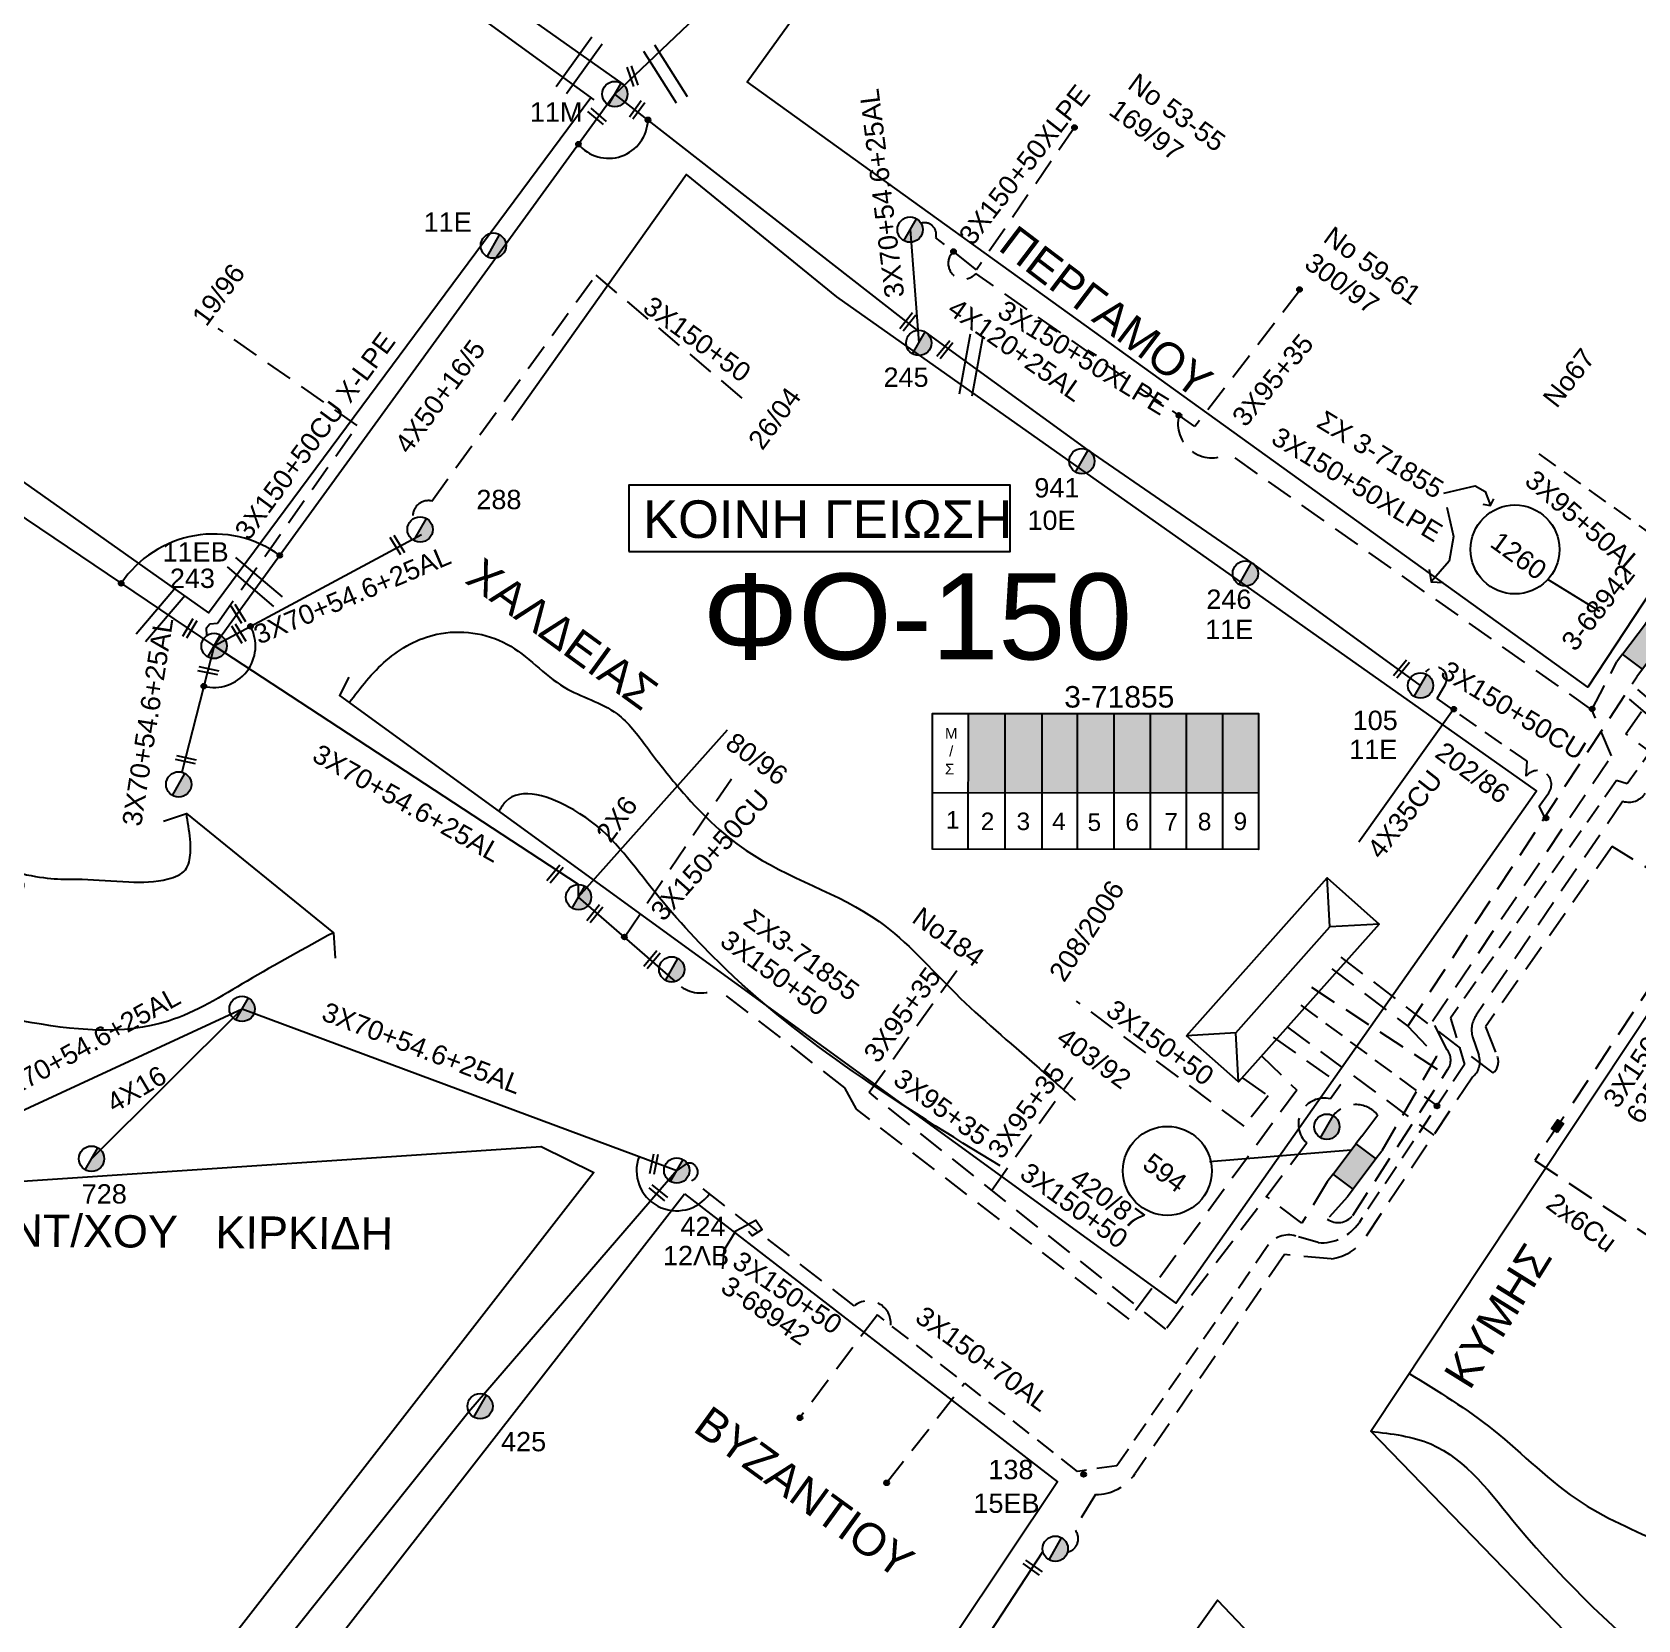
# Model space of a CAD drawing. Header units: millimetres. Extents: x 72 to 3039, y -786 to 786.
# Drawn here: x 1280.6 to 1430.1, y 517.7 to 665.4 of the extents above; entities that cross this region are included whole.
import ezdxf

# ---------------------------------------------------------------- set-up
doc = ezdxf.new("R2010")
doc.units = ezdxf.units.MM
doc.linetypes.add('DASHED', pattern=[19.05, 12.7, -6.35])
for name, color, linetype in [('Link Box 2 Διευθύνσεων', 7, 'Continuous'), ('Link Box 4 Διευθύνσεων', 7, 'Continuous'), ('Pillar OTE', 7, 'Continuous'), ('Άγνωστα', 7, 'Continuous'), ('Ασφαλειοκιβώτια Χ.Τ 9 αναχωρήσεων', 7, 'Continuous'), ('Γέφυρες Εναέριου Δικτύου', 7, 'Continuous'), ('Γυμνά εναέρια ΧΤ (3Φ)   4x16AL', 7, 'Continuous'), ('Γυμνά εναέρια ΧΤ (3Φ)   4x35CU', 7, 'Continuous'), ('Γυμνά εναέρια ΧΤ (3Φ)   4x50AL', 7, 'Continuous'), ('Γυμνά εναέρια ΧΤ και ΦΟΠ (3Φ)   4x50+16AL', 7, 'Continuous'), ('Εναέρια παροχή ΧΤ 4x16', 7, 'SYN_LINE'), ('Επιγραφές - Σχήματα', 7, 'Continuous'), ('Καλώδια ΧΤ   2x6AL', 7, 'DASHED'), ('Καλώδια ΧΤ   3x150+50AL', 7, 'DASHED'), ('Καλώδια ΧΤ   3x150+50AL XLPE', 7, 'DASHED'), ('Καλώδια ΧΤ   3x150+50CU', 7, 'DASHED'), ('Καλώδια ΧΤ   3x150+70AL', 7, 'DASHED'), ('Καλώδια ΧΤ   3x150AL+50CU', 7, 'DASHED'), ('Καλώδια ΧΤ   3x95+35 XLPE', 7, 'DASHED'), ('Καλώδια ΧΤ   3x95+50CU', 7, 'DASHED'), ('Μηχανική τομή', 7, 'Continuous'), ('Στύλος ΦΜ', 7, 'Continuous'), ('Στύλος ΦΜ @ 1', 7, 'Continuous'), ('Συνδέσεις', 7, 'Continuous'), ('Συνεστραμμένα ΧΤ   3x70+54.6+25 AL', 7, 'SYN_LINE'), ('Συνεστραμμένα ΧΤ   4x120+25 AL', 7, 'SYN_LINE'), ('Τομή', 7, 'Continuous'), ('Υποσταθμός πόλεως', 7, 'Continuous'), ('Υπόβαθρο ΔΕΗ', 7, 'Continuous')]:
    doc.layers.add(name, color=color, linetype=linetype)
doc.styles.get("Standard").update_dxf_attribs({"font": 'arial.ttf'})
doc.linetypes.add('SYN_LINE', pattern='A,0.5,-0.0001,["/\\/\\/\\/",Standard,S=0.1,R=0,X=0,Y=-0.05],-0.25', length=0.7501)

# ---------------------------------------------------------------- blocks, each defined once
blk = doc.blocks.new('ΥΠΑΡΧΩΝ ΤΣΙΜΕΝΤΕΝΙΟΣ ΣΤΥΛΟΣ')
at = {"layer": 'Στύλος ΦΜ'}
blk.add_hatch(color=7, dxfattribs=at).paths.add_polyline_path([(-1.29, -2.28, 0.574793), (2.62, 0, 0.268822), (1.3, 2.27)])
at = {"layer": 'Στύλος ΦΜ', "color": 7}
blk.add_line((-1.29, -2.28), (1.3, 2.27), dxfattribs=at)
blk.add_circle((0, 0), 2.62, dxfattribs=at)
at = {"layer": 'Στύλος ΦΜ', "flags": 4}
for tag, p in [('ΑΡΙΘΜΟΣ', (-4.68, 8.05)), ('ΤΥΠΟΣ', (-4.91, 3.03))]:
    blk.add_attdef(tag, p, '', height=4, dxfattribs=at)
blk = doc.blocks.new('LINK BOX 4 ΑΝΑΧΩΡΗΣΕΩΝ')
at = {"layer": 'Link Box 4 Διευθύνσεων', "ltscale": 40}
blk.add_hatch(color=256, dxfattribs=at).paths.add_polyline_path([(-3.54, 0), (-3.54, -4.67), (3.54, -4.67), (3.54, 0)])
for p, q in [((-3.54, 0), (-5.33, 0)), ((5.33, 0), (3.54, 0)), ((-3.54, -4.67), (-5.33, -4.67)), ((5.33, -4.67), (3.54, -4.67))]:
    blk.add_line(p, q, dxfattribs=at)
blk.add_lwpolyline([(-3.54, -4.67), (-3.54, 0), (3.54, 0), (3.54, -4.67)], close=True, dxfattribs=at)
blk = doc.blocks.new('ΤΟΜΗ')
at = {"layer": 'Τομή', "ltscale": 40}
for p, q in [((-5.68, 0), (5.68, 0)), ((5.68, -2.33), (-5.68, -2.33))]:
    blk.add_line(p, q, dxfattribs=at)
blk = doc.blocks.new('ΥΠΟΣΤΑΘΜΟΣ ΠΟΛΕΩΣ')
at = {"layer": 'Υποσταθμός πόλεως', "linetype": 'Continuous', "ltscale": 40}
blk.add_lwpolyline([(-8.57, 2.82), (8.57, 2.82), (8.57, -2.82), (-8.57, -2.82)], close=True, dxfattribs=at)
for points in [[(-5.75, 0), (-8.57, 2.82)], [(5.75, 0), (8.57, 2.82)], [(-8.57, -2.82), (-5.75, 0)], [(-5.75, 0), (5.75, 0)], [(8.57, -2.82), (5.75, 0)]]:
    blk.add_lwpolyline(points, dxfattribs=at)
at = {"layer": 'Υποσταθμός πόλεως', "linetype": 'SYN_LINE', "ltscale": 40, "flags": 1}
for tag, p in [('ΜΕΤΑΣΧΗΜΑΤΙΣΜΟΣ', (10.6, 2.39)), ('ΙΣΧΥΣ', (10.58, -0.41)), ('ΑΡΙΘΜΟΣ', (10.7, -3.13))]:
    blk.add_attdef(tag, p, '', height=1.8, dxfattribs=at)
blk = doc.blocks.new('ΜΗΧΑΝΙΚΗ ΤΟΜΗ')
at = {"layer": 'Μηχανική τομή', "ltscale": 40}
for p, q in [((-1.89, 0.78), (1.89, 0.78)), ((1.89, 0), (-1.89, 0))]:
    blk.add_line(p, q, dxfattribs=at)
blk = doc.blocks.new('_ΣΥΝΔΕΣΗ')
at = {"layer": 'Συνδέσεις', "linetype": 'SYN_LINE', "ltscale": 40}
blk.add_hatch(color=256, dxfattribs=at).paths.add_polyline_path([(0.5, -0.01, 1), (-0.5, -0.01, 1)])
at = {"layer": 'Συνδέσεις'}
blk.add_circle((0, -0.01), 0.5, dxfattribs=at)
blk = doc.blocks.new('LINK BOX 2 ΑΝΑΧΩΡΗΣΕΩΝ')
at = {"layer": 'Link Box 2 Διευθύνσεων', "ltscale": 40}
blk.add_hatch(color=256, dxfattribs=at).paths.add_polyline_path([(-2.02, 1.29), (-2.02, -1.45), (1.89, -1.45), (1.89, 1.29)])
for p, q in [((-2.02, -0.08), (-4.26, -0.08)), ((4.12, -0.08), (1.89, -0.08))]:
    blk.add_line(p, q, dxfattribs=at)
blk.add_lwpolyline([(-2.02, -1.45), (-2.02, 1.29), (1.89, 1.29), (1.89, -1.45)], close=True, dxfattribs=at)

msp = doc.modelspace()

# ---------------------------------------------------------------- hatches: boundary and pattern name
at = {"layer": 'Καλώδια ΧΤ   3x150AL+50CU', "linetype": 'DASHED', "ltscale": 0.2}
h = msp.add_hatch(color=173, dxfattribs=at)
h.dxf.hatch_style = 1
h.paths.add_polyline_path([(1371.17, 602.03), (1367.74, 602.03), (1367.73, 594.67), (1371.17, 594.67)])
h = msp.add_hatch(color=133, dxfattribs=at)
h.dxf.hatch_style = 1
h.paths.add_polyline_path([(1374.61, 602.03), (1371.17, 602.03), (1371.17, 594.67), (1374.61, 594.67)])
h = msp.add_hatch(color=27, dxfattribs=at)
h.dxf.hatch_style = 1
h.paths.add_polyline_path([(1377.91, 602.03), (1374.61, 602.03), (1374.61, 594.67), (1377.91, 594.66)])
h = msp.add_hatch(color=5, dxfattribs=at)
h.dxf.hatch_style = 1
h.paths.add_polyline_path([(1381.3, 602.03), (1377.91, 602.03), (1377.91, 594.66), (1381.3, 594.66)])
h = msp.add_hatch(color=30, dxfattribs=at)
h.dxf.hatch_style = 1
h.paths.add_polyline_path([(1384.69, 602.03), (1381.3, 602.03), (1381.3, 594.66), (1384.69, 594.66)])
h = msp.add_hatch(color=6, dxfattribs=at)
h.dxf.hatch_style = 1
h.paths.add_polyline_path([(1388.03, 602.03), (1384.69, 602.03), (1384.69, 594.66), (1388.03, 594.65)])
h = msp.add_hatch(color=1, dxfattribs=at)
h.dxf.hatch_style = 1
h.paths.add_polyline_path([(1391.42, 602.03), (1388.03, 602.03), (1388.03, 594.65), (1391.42, 594.65)])
h = msp.add_hatch(color=2, dxfattribs=at)
h.dxf.hatch_style = 1
h.paths.add_polyline_path([(1394.74, 602.03), (1391.42, 602.03), (1391.42, 594.65), (1394.74, 594.65)])

# ---------------------------------------------------------------- linework, layer by layer
at = {"layer": 'Pillar OTE', "ltscale": 40}
for points in [[(1364.41, 589.39), (1364.41, 602.04), (1394.74, 602.03), (1394.74, 589.37), (1364.41, 589.4)], [(1367.73, 589.39), (1367.74, 602.03)], [(1371.17, 589.39), (1371.17, 602.03)], [(1374.61, 589.39), (1374.61, 602.03)], [(1377.91, 589.38), (1377.91, 602.03)], [(1381.3, 589.38), (1381.3, 602.03)], [(1384.69, 589.38), (1384.69, 602.03)], [(1388.03, 589.37), (1388.03, 602.03)], [(1391.42, 589.37), (1391.42, 602.03)], [(1364.41, 594.68), (1394.74, 594.65)]]:
    msp.add_lwpolyline(points, dxfattribs=at)
at = {"layer": 'Άγνωστα', "color": 27, "linetype": 'DASHED', "ltscale": 0.2}
msp.add_lwpolyline([(1457.14, 644.88), (1455.55, 642.55), (1456.23, 640.71, -0.262198), (1455.84, 638.32), (1453.22, 634.92, -0.722318), (1453.73, 632.04), (1442.03, 613.81), (1442.76, 612.83), (1430.75, 594.61, -0.333861), (1428.67, 593.87), (1415.01, 573.97, 0.21748), (1414.66, 571.95), (1415.25, 570.26, -0.317892), (1414.65, 568.19), (1404.62, 553.2, -0.219144), (1401.5, 551.3), (1397.15, 551.69), (1383.26, 531.31, -0.249125), (1379.57, 529.36), (1377.61, 526.14, -0.588105), (1376.96, 524.01, 2.024301)], format="xyb", dxfattribs=at)
at = {"layer": 'Άγνωστα', "color": 6, "linetype": 'DASHED', "ltscale": 0.2}
msp.add_lwpolyline([(1403.02, 557.05), (1401.15, 554.99, 0.402139), (1403.51, 555.33), (1412.38, 568.93, 0.323512), (1412.3, 570.75), (1410.95, 573.41), (1427.59, 598.09), (1425.77, 602.39), (1428.1, 606.84)], format="xyb", dxfattribs=at)
at = {"layer": 'Άγνωστα', "color": 30, "linetype": 'DASHED', "ltscale": 0.2}
for points in [[(1401.56, 578.29), (1408.64, 572.94), (1429.96, 605.44)], [(1408.64, 572.94), (1411.32, 570.13), (1406.22, 561.31)]]:
    msp.add_lwpolyline(points, dxfattribs=at)
at = {"layer": 'Άγνωστα', "color": 133, "linetype": 'DASHED', "ltscale": 0.2}
msp.add_lwpolyline([(1396.1, 571.93), (1402.37, 567.5), (1401.44, 566.17, 0.782753), (1399.25, 562.06), (1386.13, 544.75), (1358.5, 566.79), (1366.78, 578.32)], format="xyb", dxfattribs=at)
at = {"layer": 'Άγνωστα', "color": 6, "linetype": 'DASHED', "ltscale": 0.2}
msp.add_lwpolyline([(1399.67, 576.58), (1412.09, 568.47)], dxfattribs=at)
at = {"layer": 'Άγνωστα', "color": 27, "linetype": 'DASHED', "ltscale": 0.2}
msp.add_lwpolyline([(1397.45, 572.85), (1411.05, 562.81)], dxfattribs=at)
at = {"layer": 'Άγνωστα', "linetype": 'DASHED', "ltscale": 0.2}
msp.add_lwpolyline([(1369.91, 557.69), (1377.42, 568.21)], dxfattribs=at)
at = {"layer": 'Άγνωστα', "color": 1, "linetype": 'DASHED', "ltscale": 0.2}
msp.add_lwpolyline([(1422.97, 564.23), (1420.46, 560.44), (1431.69, 552.99)], dxfattribs=at)
at = {"layer": 'Άγνωστα', "color": 133, "linetype": 'DASHED', "ltscale": 0.2}
msp.add_lwpolyline([(1401.15, 558.46), (1398.78, 554.6), (1395.5, 557.11)], dxfattribs=at)
at = {"layer": 'Άγνωστα', "color": 173, "linetype": 'DASHED', "ltscale": 0.2}
msp.add_lwpolyline([(1360.13, 530.46), (1367.39, 539.74)], dxfattribs=at)
at = {"layer": 'Γέφυρες Εναέριου Δικτύου', "ltscale": 20}
for centre, radius, start, end in [((1334.24, 657.37), 3.67, 219.4481, 358.4021), ((1297.52, 608.32), 10.42, 54.0103, 146.0153), ((1297.52, 608.32), 3.86, 255.6951, 28.2178), ((1340.59, 559.51), 3.74, 159.6893, 324.486)]:
    msp.add_arc(centre, radius, start, end, dxfattribs=at)
at = {"layer": 'Γυμνά εναέρια ΧΤ (3Φ)   4x35CU', "color": 30}
msp.add_lwpolyline([(1412.88, 602.37), (1412.86, 602.39), (1404.07, 590.07)], dxfattribs=at)
at = {"layer": 'Γυμνά εναέρια ΧΤ (3Φ)   4x50AL', "color": 173}
msp.add_lwpolyline([(1341.55, 560.19), (1340.59, 559.51), (1321.23, 537.06), (1299.92, 510.37), (1281.38, 485.9), (1252.24, 446.2)], dxfattribs=at)
at = {"layer": 'Γυμνά εναέρια ΧΤ και ΦΟΠ (3Φ)   4x50+16AL', "color": 2}
msp.add_lwpolyline([(1334.83, 659.67), (1361.6, 685.13), (1387.64, 719.79)], dxfattribs=at)
at = {"layer": 'Γυμνά εναέρια ΧΤ και ΦΟΠ (3Φ)   4x50+16AL', "color": 6}
msp.add_lwpolyline([(1334.83, 659.67), (1297.52, 608.32), (1266.37, 629.32), (1237.55, 650.93)], dxfattribs=at)
at = {"layer": 'Εναέρια παροχή ΧΤ 4x16', "color": 173, "ltscale": 15}
msp.add_lwpolyline([(1300.13, 574.55), (1286.12, 560.6)], dxfattribs=at)
at = {"layer": 'Επιγραφές - Σχήματα', "color": 190}
msp.add_lwpolyline([(1336.13, 617.11), (1371.64, 617.11), (1371.64, 623.29), (1336.13, 623.29)], close=True, dxfattribs=at)
at = {"layer": 'Επιγραφές - Σχήματα', "ltscale": 20}
for points in [[(1412, 622.54), (1413.59, 622.91), (1414.92, 623.23), (1415.83, 622.7), (1416.35, 621.39)], [(1415.62, 621.52), (1416.35, 621.39), (1416.64, 622.02)], [(1412.28, 621.25), (1412.91, 618.52), (1412.49, 616.22), (1410.81, 614.29)], [(1410.62, 615.44), (1410.81, 614.29), (1411.92, 614.22)], [(1344.88, 550.36), (1345.01, 552.09), (1346.08, 553.89), (1347.95, 554.89), (1348.55, 554.03), (1348.55, 554.03), (1347.61, 553.43), (1347.28, 553.83)]]:
    msp.add_lwpolyline(points, dxfattribs=at)
at = {"layer": 'Επιγραφές - Σχήματα'}
for points in [[(1426.53, 611.53), (1421.68, 614.52)], [(1403.36, 561.4), (1390.19, 560.31)]]:
    msp.add_lwpolyline(points, dxfattribs=at)
for centre in [(1418.62, 617.3), (1386.26, 559.48)]:
    msp.add_circle(centre, 4.14, dxfattribs=at)
at = {"layer": 'Καλώδια ΧΤ   2x6AL', "color": 5, "linetype": 'SYN_LINE', "ltscale": 20}
msp.add_lwpolyline([(1331.46, 584.98), (1345.31, 600.51)], dxfattribs=at)
at = {"layer": 'Καλώδια ΧΤ   3x150+50AL', "color": 1, "ltscale": 0.2}
for points in [[(1448.87, 586.57, 0.085202), (1444.48, 588.74), (1428.93, 600.15), (1442.5, 619.23), (1442.15, 621.3), (1450.5, 635.32), (1453.17, 638.67, 0.305112), (1453.34, 640.84), (1452.7, 641.99), (1463.09, 657.79), (1470.67, 653.06, 0.361795), (1472.63, 653.33), (1475.76, 657.19)], [(1444.21, 588.94), (1439.35, 582.47), (1427.67, 589.65), (1415.86, 572.89), (1416.98, 570.11, -0.331094), (1416.58, 568.59), (1402.14, 579.59)]]:
    msp.add_lwpolyline(points, format="xyb", dxfattribs=at)
at = {"layer": 'Καλώδια ΧΤ   3x150+50AL', "color": 5, "ltscale": 0.2}
for points in [[(1316.04, 620.14, -0.535722), (1317.8, 621.81), (1333.05, 642.81), (1346.78, 631.28)], [(1395.03, 570.19), (1398.3, 566.99), (1382.7, 545.67), (1357.31, 565.23), (1356.25, 567.2), (1344.38, 576.44, -0.291678), (1341.01, 576.62, -0.291678)]]:
    msp.add_lwpolyline(points, format="xyb", dxfattribs=at)
at = {"layer": 'Καλώδια ΧΤ   3x150+50AL', "color": 2, "ltscale": 0.2}
msp.add_lwpolyline([(1393.3, 568.1), (1395.63, 566.46), (1393.4, 563.63), (1377.8, 575.28)], dxfattribs=at)
at = {"layer": 'Καλώδια ΧΤ   3x150+50AL', "color": 173, "ltscale": 0.2}
msp.add_lwpolyline([(1360.51, 545.12, 0.654753), (1357.12, 546.93), (1342, 558.6, 0.943947), (1341.55, 560.19, 0.531714)], format="xyb", dxfattribs=at)
at = {"layer": 'Καλώδια ΧΤ   3x150+50AL XLPE', "color": 6, "ltscale": 0.2}
for points in [[(1377.61, 656.56), (1368.5, 643.33), (1364.71, 646.3, 0.594233), (1363.33, 647.65)], [(1398.57, 641.36), (1388.83, 628.74), (1368.43, 642.97, -1.066491), (1366.35, 645.02, -56.820824)], [(1425.77, 602.39), (1391.96, 626.24, -0.660488), (1387.34, 629.77, -2.711738)]]:
    msp.add_lwpolyline(points, format="xyb", dxfattribs=at)
at = {"layer": 'Καλώδια ΧΤ   3x150+50CU', "color": 6, "ltscale": 0.2}
msp.add_lwpolyline([(1296.86, 609.3), (1296.81, 610.01), (1297.14, 610.38), (1297.85, 610.44), (1310.86, 628.84), (1297.92, 637.86)], dxfattribs=at)
at = {"layer": 'Καλώδια ΧΤ   3x150+50CU', "color": 30, "ltscale": 0.15}
msp.add_lwpolyline([(1421.41, 592.4), (1420.87, 593.41), (1421.77, 594.67, 0.987546), (1419.67, 596.21), (1419.74, 597.59), (1412.88, 602.37), (1411.38, 603.42), (1412.14, 604.78, 0.966113), (1410.31, 605.88)], format="xyb", dxfattribs=at)
at = {"layer": 'Καλώδια ΧΤ   3x150+50CU', "color": 5, "ltscale": 0.2}
msp.add_lwpolyline([(1335.72, 581.24), (1346.11, 596.61)], dxfattribs=at)
at = {"layer": 'Καλώδια ΧΤ   3x150+70AL', "color": 173, "ltscale": 0.15}
msp.add_lwpolyline([(1459.01, 643.48), (1457.26, 641.74), (1457.62, 640.52, -0.143225), (1457.36, 637.21), (1455.22, 634.05, 0.150487), (1452.63, 633.19), (1440.61, 614.34), (1441.55, 613.05), (1429.07, 595.49), (1428.07, 595.8), (1412.61, 573.69), (1413.93, 569.37), (1404.1, 554.66, -0.268986), (1400.3, 552.8), (1398.23, 553.42, 0.331376), (1395.56, 552.45), (1381.57, 532.04), (1377.91, 531.52), (1359.27, 546.09)], format="xyb", dxfattribs=at)
msp.add_lwpolyline([(1398.7, 574.9), (1411.36, 565.52)], dxfattribs=at)
at = {"layer": 'Καλώδια ΧΤ   3x150+70AL', "color": 173, "linetype": 'DASHED', "ltscale": 0.2}
msp.add_lwpolyline([(1359.27, 546.09), (1352.06, 536.51)], dxfattribs=at)
at = {"layer": 'Καλώδια ΧΤ   3x150AL+50CU', "color": 1, "linetype": 'DASHED', "ltscale": 0.2}
msp.add_lwpolyline([(1436.68, 583.64, -0.474174), (1435.94, 583.77), (1423.33, 564.77)], format="xyb", dxfattribs=at)
at = {"layer": 'Καλώδια ΧΤ   3x150AL+50CU', "color": 133, "linetype": 'DASHED', "ltscale": 0.2}
msp.add_lwpolyline([(1404.35, 562.72), (1405.84, 564.69, 0.478659), (1401.69, 564.61)], format="xyb", dxfattribs=at)
at = {"layer": 'Καλώδια ΧΤ   3x95+50CU', "color": 85, "ltscale": 0.15}
msp.add_lwpolyline([(1420.85, 626.19), (1435.54, 615.65)], dxfattribs=at)
at = {"layer": 'Συνεστραμμένα ΧΤ   3x70+54.6+25 AL', "color": 6, "ltscale": 10}
msp.add_lwpolyline([(1362.31, 647.06), (1363.13, 636.52)], dxfattribs=at)
at = {"layer": 'Συνεστραμμένα ΧΤ   3x70+54.6+25 AL', "color": 5, "ltscale": 20}
msp.add_lwpolyline([(1331.46, 584.98), (1331.45, 586.13), (1297.52, 608.32), (1316.84, 618.69)], dxfattribs=at)
at = {"layer": 'Συνεστραμμένα ΧΤ   3x70+54.6+25 AL', "color": 5, "ltscale": 15}
msp.add_lwpolyline([(1297.52, 608.32), (1294.53, 596.58)], dxfattribs=at)
at = {"layer": 'Συνεστραμμένα ΧΤ   3x70+54.6+25 AL', "color": 173, "ltscale": 15}
msp.add_lwpolyline([(1268.15, 559.75), (1300.13, 574.55)], dxfattribs=at)
at = {"layer": 'Συνεστραμμένα ΧΤ   3x70+54.6+25 AL', "color": 173, "ltscale": 20}
msp.add_lwpolyline([(1300.13, 574.55), (1340.59, 559.51)], dxfattribs=at)
at = {"layer": 'Συνεστραμμένα ΧΤ   3x70+54.6+25 AL', "color": 27, "ltscale": 20}
msp.add_lwpolyline([(1374.68, 524.06), (1366.52, 511.58), (1355.37, 493.92), (1341.4, 473.96), (1330.53, 457.75)], dxfattribs=at)
at = {"layer": 'Συνεστραμμένα ΧΤ   4x120+25 AL', "color": 173, "ltscale": 20}
msp.add_lwpolyline([(1274.86, 703.3), (1292.84, 691.96), (1316.98, 673.74), (1335.56, 660.6)], dxfattribs=at)
at = {"layer": 'Συνεστραμμένα ΧΤ   4x120+25 AL', "color": 6, "ltscale": 15}
msp.add_lwpolyline([(1363.04, 637.69), (1334.83, 659.67)], dxfattribs=at)
at = {"layer": 'Συνεστραμμένα ΧΤ   4x120+25 AL', "color": 30, "ltscale": 15}
msp.add_lwpolyline([(1409.83, 604.64), (1394.21, 616.01), (1378.89, 626.55), (1363.71, 637.54)], dxfattribs=at)
at = {"layer": 'Συνεστραμμένα ΧΤ   4x120+25 AL', "color": 5, "ltscale": 15}
msp.add_lwpolyline([(1340.47, 577.1), (1331.46, 584.95), (1331.46, 584.98)], dxfattribs=at)
at = {"layer": 'Υπόβαθρο ΔΕΗ'}
for points in [[(1382.09, 709.28), (1459.54, 656.27), (1425.41, 604.5), (1347.16, 660.8), (1382.09, 709.28)], [(1332.92, 659.14), (1274.62, 701.41), (1239.29, 652.15), (1297.01, 611.41), (1332.61, 659.36)], [(1310.06, 605.43), (1309.19, 603.7), (1387.04, 547.16), (1420.63, 594.83), (1355.48, 640.81), (1341.5, 652.2), (1325.23, 629.29)], [(1292.81, 592.02), (1294.95, 592.73), (1308.63, 581.64), (1308.81, 579.27)], [(1269.93, 557.86), (1327.97, 561.74), (1327.97, 561.74), (1332.87, 559.32), (1258.05, 463.19), (1207.04, 464.5), (1203.15, 469.3), (1214.81, 484.61), (1230.61, 505.93), (1240.43, 519.44), (1269.93, 557.86)], [(1341.32, 557.34), (1376.03, 530.56), (1328.76, 459.8), (1274.03, 462.45), (1270.84, 466.96), (1341.32, 557.34)]]:
    msp.add_lwpolyline(points, dxfattribs=at)
msp.add_lwpolyline([(1436.96, 583.1), (1521.14, 524.84, 0.080782), (1532.23, 460.63), (1554.49, 410.23, -0.880118), (1536.72, 399.5), (1405.2, 535.25), (1405.2, 535.25)], format="xyb", close=True, dxfattribs=at)
msp.add_lwpolyline([(1313.86, 417.41), (1343.72, 454.72), (1365.18, 483.54), (1390.93, 519.53), (1414.99, 494.27), (1444.04, 466.09), (1497.34, 410.36), (1496.05, 409.35, 0.100299), (1484.58, 413.67, -0.038248), (1475.72, 414.61, -0.013969), (1450.59, 413.45, -0.06125), (1414.33, 411.58, -0.02181), (1362.92, 418.38, 0.061432), (1326.4, 419.65, 0.078816), (1313.86, 417.41, -1.607532)], format="xyb", dxfattribs=at)
msp.add_open_spline([(1310.09, 603.05), (1311.16, 604.44), (1313.31, 607.24), (1318.5, 610.15), (1325.3, 609.22), (1329.41, 604.12), (1334.99, 602.73), (1337.96, 598.68), (1341.49, 594.1), (1348.09, 587.48), (1358.93, 584.44), (1366.47, 575.67), (1372.76, 570.47), (1376.44, 567.15), (1377.67, 566.07)], degree=3, knots=[0, 0, 0, 0, 5.23276, 10.528945, 17.123329, 23.786822, 29.29665, 33.395914, 38.385574, 46.824935, 60.871126, 70.606058, 80.790983, 85.452828, 85.452828, 85.452828, 85.452828], dxfattribs=at)
for points in [[(1213.27, 597.42), (1222.97, 594.43), (1223.26, 594.37), (1224.74, 592.6), (1227.31, 591.17), (1230.81, 589.69), (1237.25, 589.34), (1237.49, 589.42), (1238.86, 591.57), (1241.84, 592.15), (1248.64, 591.28), (1257.98, 589.61), (1262.14, 588.44), (1270.67, 586.56), (1278.29, 585.24), (1278.87, 585.29), (1279.82, 586.16), (1279.16, 587.14), (1280.06, 587.04), (1285.26, 586.61), (1289.6, 586.37), (1293.26, 586.64), (1294.85, 587.49), (1295.32, 589.07), (1295.14, 591.56), (1294.95, 592.73)], [(1370.69, 559.94), (1344.47, 578.92), (1337.81, 586.34), (1331, 593.07), (1324.67, 593.84), (1324.02, 592.93)], [(1308.63, 581.64), (1300.6, 577.14), (1293.28, 573.42), (1279.72, 573.42), (1264.41, 577.09), (1251.63, 577.73), (1250.96, 577.45), (1251.23, 576.79), (1251.43, 576.35), (1250.39, 576.24), (1241.52, 575.83), (1236.65, 575.16), (1227.87, 576.61), (1217.3, 579.63), (1213.72, 580.24), (1210.7, 578.85)], [(1408.77, 540.63), (1416.61, 535.36), (1424.86, 528.59), (1440.23, 519.36), (1445.69, 511.21), (1449.07, 509.1), (1458.03, 505.08), (1464.36, 497.55), (1470.01, 490), (1478.87, 483.6), (1483.45, 476.28), (1486.34, 470.2), (1491.27, 466.26), (1498.94, 463.1), (1506.98, 456.47), (1510.36, 446.55), (1512.82, 443.03), (1521.85, 438.3), (1531.14, 431.26), (1537.9, 426.62), (1546.57, 413.49), (1551.65, 404.66), (1553.06, 399.42), (1553.91, 391.58)], [(1405.2, 535.25), (1410.78, 534.07), (1418.88, 526.4), (1448.02, 497.91), (1448.65, 497.35), (1450.34, 497.56), (1459.12, 485.31), (1459.89, 483.42), (1468.16, 476.09), (1481.23, 467.52), (1486.54, 460.06), (1494.33, 456.89), (1502.08, 444.69), (1509.58, 434.68), (1516.84, 429.59), (1526.9, 418.83), (1534.64, 414.83), (1546.14, 400.81), (1547.05, 392.49)]]:
    msp.add_spline(points, degree=3, dxfattribs=at)

# ---------------------------------------------------------------- block references
at = {"layer": 'Link Box 2 Διευθύνσεων', "xscale": 0.25, "yscale": 0.25, "zscale": 0.25, "rotation": 55.97160340458911}
msp.add_blockref('LINK BOX 2 ΑΝΑΧΩΡΗΣΕΩΝ', (1422.57, 563.66), dxfattribs=at)
at = {"layer": 'Link Box 4 Διευθύνσεων', "xscale": 0.499999999999979, "yscale": 0.499999999999979, "zscale": 0.499999999999979, "rotation": 53.07485869277051}
for p in [(1429.7, 608.97), (1402.75, 560.59)]:
    msp.add_blockref('LINK BOX 4 ΑΝΑΧΩΡΗΣΕΩΝ', p, dxfattribs=at)
at = {"layer": 'Μηχανική τομή'}
for p, xscale, yscale, zscale, rotation in [((1336.66, 661.41), 0.4999999999998455, 0.4999999999998455, 0.4999999999998455, 108.7325480426997), ((1333.3, 657.74), 0.4999999999998411, 0.4999999999998411, 0.4999999999998411, 139.3524034297396), ((1336.74, 658.32), 0.4999999999998046, 0.4999999999998046, 0.4999999999998046, 234.3662740213535), ((1362.25, 638.36), 0.4999999999997657, 0.4999999999997657, 0.4999999999997657, 50.9747705542941), ((1365.71, 635.78), 0.4999999999997657, 0.4999999999997657, 0.4999999999997657, 50.9747705542941), ((1314.41, 617.62), 0.4999999999997967, 0.4999999999997967, 0.4999999999997967, 301.4012309737054), ((1299.62, 611.21), 0.4999999999997967, 0.4999999999997967, 0.4999999999997967, 301.4012309737054), ((1295.11, 610.05), 0.4999999999997664, 0.4999999999997664, 0.4999999999997664, 239.3671520902459), ((1299.66, 609.36), 0.4999999999997967, 0.4999999999997967, 0.4999999999997967, 301.4012309737054), ((1408.22, 606.06), 0.4999999999997657, 0.4999999999997657, 0.4999999999997657, 50.9747705542941), ((1296.95, 605.82), 0.4999999999997787, 0.4999999999997787, 0.4999999999997787, 347.9311973092496), ((1294.86, 597.55), 0.4999999999996676, 0.4999999999996676, 0.4999999999996676, 347.9311973092469), ((1329.41, 586.98), 0.4999999999997657, 0.4999999999997657, 0.4999999999997657, 50.9747705542941), ((1333.12, 583.28), 0.4999999999997657, 0.4999999999997657, 0.4999999999997657, 50.9747705542941), ((1338.44, 579.01), 0.4999999999997657, 0.4999999999997657, 0.4999999999997657, 50.9747705542941), ((1338.27, 560.15), 0.4999999999997135, 0.4999999999997135, 0.4999999999997135, 258.604479958755), ((1338.76, 557.29), 0.4999999999997267, 0.4999999999997267, 0.4999999999997267, 320.7926876771329), ((1373.6, 522.4), 0.4999999999998024, 0.4999999999998024, 0.4999999999998024, 324.3697562486118)]:
    msp.add_blockref('ΜΗΧΑΝΙΚΗ ΤΟΜΗ', p, dxfattribs=dict(at, xscale=xscale, yscale=yscale, zscale=zscale, rotation=rotation))
at = {"layer": 'Στύλος ΦΜ @ 1', "ltscale": 40}
ref = msp.add_blockref('ΥΠΑΡΧΩΝ ΤΣΙΜΕΝΤΕΝΙΟΣ ΣΤΥΛΟΣ', (1334.83, 659.68), dxfattribs=dict(at, xscale=0.4499999999998181, yscale=0.4499999999998181, zscale=0.4499999999998181))
ref.add_attrib('ΤΥΠΟΣ', '11Μ', (1326.92, 657.11), dxfattribs={"layer": 'Στύλος ΦΜ', "height": 1.8, "flags": 4})
ref = msp.add_blockref('ΥΠΑΡΧΩΝ ΤΣΙΜΕΝΤΕΝΙΟΣ ΣΤΥΛΟΣ', (1323.52, 645.57), dxfattribs=dict(at, xscale=0.4499999999998181, yscale=0.4499999999998181, zscale=0.4499999999998181))
ref.add_attrib('ΤΥΠΟΣ', '11Ε', (1317.03, 646.86), dxfattribs={"layer": 'Στύλος ΦΜ', "height": 1.8, "flags": 4})
at = {"layer": 'Στύλος ΦΜ @ 1', "ltscale": 40, "xscale": 0.4499999999998181, "yscale": 0.4499999999998181, "zscale": 0.4499999999998181}
for p in [(1362.31, 647.06), (1294.23, 595.44), (1331.45, 584.95), (1340.12, 578.23), (1300.13, 574.55), (1401.11, 563.59)]:
    msp.add_blockref('ΥΠΑΡΧΩΝ ΤΣΙΜΕΝΤΕΝΙΟΣ ΣΤΥΛΟΣ', p, dxfattribs=at)
at = {"layer": 'Στύλος ΦΜ @ 1', "ltscale": 40}
ref = msp.add_blockref('ΥΠΑΡΧΩΝ ΤΣΙΜΕΝΤΕΝΙΟΣ ΣΤΥΛΟΣ', (1363.12, 636.52), dxfattribs=dict(at, xscale=0.4499999999998181, yscale=0.4499999999998181, zscale=0.4499999999998181))
ref.add_attrib('ΑΡΙΘΜΟΣ', '245', (1359.84, 632.43), dxfattribs={"layer": 'Στύλος ΦΜ', "height": 1.8, "flags": 4})
ref = msp.add_blockref('ΥΠΑΡΧΩΝ ΤΣΙΜΕΝΤΕΝΙΟΣ ΣΤΥΛΟΣ', (1378.3, 625.52), dxfattribs=dict(at, xscale=0.4499999999998181, yscale=0.4499999999998181, zscale=0.4499999999998181))
ref.add_attrib('ΤΥΠΟΣ', '10E', (1373.24, 619.12), dxfattribs={"layer": 'Στύλος ΦΜ', "height": 1.8, "flags": 4})
ref.add_attrib('ΑΡΙΘΜΟΣ', '941', (1373.88, 622.14), dxfattribs={"layer": 'Στύλος ΦΜ', "height": 1.8, "flags": 4})
ref = msp.add_blockref('ΥΠΑΡΧΩΝ ΤΣΙΜΕΝΤΕΝΙΟΣ ΣΤΥΛΟΣ', (1316.7, 619.16), dxfattribs=dict(at, xscale=0.4499999999998181, yscale=0.4499999999998181, zscale=0.4499999999998181))
ref.add_attrib('ΑΡΙΘΜΟΣ', '288', (1321.94, 621.05), dxfattribs={"layer": 'Στύλος ΦΜ', "height": 1.8, "flags": 4})
ref = msp.add_blockref('ΥΠΑΡΧΩΝ ΤΣΙΜΕΝΤΕΝΙΟΣ ΣΤΥΛΟΣ', (1297.52, 608.32), dxfattribs=dict(at, xscale=0.4499999999998181, yscale=0.4499999999998181, zscale=0.4499999999998181))
ref.add_attrib('ΤΥΠΟΣ', '11ΕΒ', (1292.73, 616.18), dxfattribs={"layer": 'Στύλος ΦΜ', "height": 1.8, "flags": 4})
ref.add_attrib('ΑΡΙΘΜΟΣ', '243', (1293.41, 613.72), dxfattribs={"layer": 'Στύλος ΦΜ', "height": 1.8, "flags": 4})
ref = msp.add_blockref('ΥΠΑΡΧΩΝ ΤΣΙΜΕΝΤΕΝΙΟΣ ΣΤΥΛΟΣ', (1393.52, 615.06), dxfattribs=dict(at, xscale=0.4499999999998181, yscale=0.4499999999998181, zscale=0.4499999999998181))
ref.add_attrib('ΤΥΠΟΣ', '11E', (1389.78, 608.96), dxfattribs={"layer": 'Στύλος ΦΜ', "height": 1.8, "flags": 4})
ref.add_attrib('ΑΡΙΘΜΟΣ', '246', (1389.89, 611.77), dxfattribs={"layer": 'Στύλος ΦΜ', "height": 1.8, "flags": 4})
ref = msp.add_blockref('ΥΠΑΡΧΩΝ ΤΣΙΜΕΝΤΕΝΙΟΣ ΣΤΥΛΟΣ', (1409.83, 604.64), dxfattribs=dict(at, xscale=0.4499999999998181, yscale=0.4499999999998181, zscale=0.4499999999998181))
ref.add_attrib('ΤΥΠΟΣ', '11E', (1403.19, 597.8), dxfattribs={"layer": 'Στύλος ΦΜ', "height": 1.8, "flags": 4})
ref.add_attrib('ΑΡΙΘΜΟΣ', '105', (1403.51, 600.5), dxfattribs={"layer": 'Στύλος ΦΜ', "height": 1.8, "flags": 4})
ref = msp.add_blockref('ΥΠΑΡΧΩΝ ΤΣΙΜΕΝΤΕΝΙΟΣ ΣΤΥΛΟΣ', (1286.12, 560.61), dxfattribs=dict(at, xscale=0.4499999999998181, yscale=0.4499999999998181, zscale=0.4499999999998181))
ref.add_attrib('ΑΡΙΘΜΟΣ', '728', (1285.21, 556.44), dxfattribs={"layer": 'Στύλος ΦΜ', "height": 1.8, "flags": 4})
ref = msp.add_blockref('ΥΠΑΡΧΩΝ ΤΣΙΜΕΝΤΕΝΙΟΣ ΣΤΥΛΟΣ', (1340.59, 559.51), dxfattribs=dict(at, xscale=0.4499999999998181, yscale=0.4499999999998181, zscale=0.4499999999998181))
ref.add_attrib('ΤΥΠΟΣ', '12ΛΒ', (1339.31, 550.7), dxfattribs={"layer": 'Στύλος ΦΜ', "height": 1.8, "flags": 4})
ref.add_attrib('ΑΡΙΘΜΟΣ', '424', (1340.94, 553.41), dxfattribs={"layer": 'Στύλος ΦΜ', "height": 1.8, "flags": 4})
ref = msp.add_blockref('ΥΠΑΡΧΩΝ ΤΣΙΜΕΝΤΕΝΙΟΣ ΣΤΥΛΟΣ', (1322.29, 537.58), dxfattribs=dict(at, xscale=0.4499999999998181, yscale=0.4499999999998181, zscale=0.4499999999998181))
ref.add_attrib('ΑΡΙΘΜΟΣ', '425', (1324.24, 533.39), dxfattribs={"layer": 'Στύλος ΦΜ', "height": 1.8, "flags": 4})
ref = msp.add_blockref('ΥΠΑΡΧΩΝ ΤΣΙΜΕΝΤΕΝΙΟΣ ΣΤΥΛΟΣ', (1375.83, 524.32), dxfattribs=dict(at, xscale=0.4499999999998181, yscale=0.4499999999998181, zscale=0.4499999999998181))
ref.add_attrib('ΤΥΠΟΣ', '15ΕΒ', (1368.21, 527.66), dxfattribs={"layer": 'Στύλος ΦΜ', "height": 1.8, "flags": 4})
ref.add_attrib('ΑΡΙΘΜΟΣ', '138', (1369.6, 530.79), dxfattribs={"layer": 'Στύλος ΦΜ', "height": 1.8, "flags": 4})
at = {"layer": 'Συνδέσεις', "xscale": 0.4499999999998181, "yscale": 0.4499999999998181, "zscale": 0.4499999999998181}
for p in [(1337.92, 657.28), (1377.62, 656.57), (1331.44, 655.02), (1366.35, 645.03), (1398.56, 641.5), (1387.34, 629.78), (1303.64, 616.75), (1288.88, 614.15), (1300.92, 610.15), (1296.57, 604.59), (1412.92, 602.45), (1425.8, 602.47), (1421.51, 592.31), (1335.72, 581.25), (1411.36, 565.52), (1352.06, 536.51), (1360.13, 530.46), (1378.47, 531.24)]:
    msp.add_blockref('_ΣΥΝΔΕΣΗ', p, dxfattribs=at)
at = {"layer": 'Τομή'}
for p, xscale, yscale, zscale, rotation in [((1331.98, 662.01), 0.5000000000001045, 0.5000000000001045, 0.5000000000001045, 234.34573413469), ((1340.04, 661.85), 0.5000000000001212, 0.5000000000001212, 0.5000000000001212, 302.1736348496292), ((1368.57, 634.37), 0.5000000000000514, 0.5000000000000514, 0.5000000000000514, 259.5394015457326), ((1300.94, 613.84), 0.5000000000000135, 0.5000000000000135, 0.5000000000000135, 139.6121682581939), ((1292.1, 611.61), 0.5000000000000135, 0.5000000000000135, 0.5000000000000135, 49.61216825819385), ((1431.44, 601.53), 0.5000000000000135, 0.5000000000000135, 0.5000000000000135, 139.6121682581939)]:
    msp.add_blockref('ΤΟΜΗ', p, dxfattribs=dict(at, xscale=xscale, yscale=yscale, zscale=zscale, rotation=rotation))
at = {"layer": 'Υποσταθμός πόλεως', "xscale": 1.14749999999977, "yscale": 1.14749999999977, "zscale": 1.14749999999977, "rotation": 48.31105915562871}
msp.add_blockref('ΥΠΟΣΤΑΘΜΟΣ ΠΟΛΕΩΣ', (1397.01, 577.25), dxfattribs=at)

# ---------------------------------------------------------------- texts
at = {"ltscale": 30, "char_height": 1.63, "width": 11.2573, "attachment_point": 1}
for s, insert in [('1', (1365.65, 592.96)), ('2', (1368.89, 592.82)), ('3', (1372.22, 592.82)), ('4', (1375.53, 592.82)), ('5', (1378.83, 592.74)), ('6', (1382.35, 592.77)), ('7', (1385.98, 592.77)), ('8', (1389.09, 592.8)), ('9', (1392.42, 592.82))]:
    msp.add_mtext(s, dxfattribs=dict(at, insert=insert))
at = {"layer": 'Άγνωστα', "char_height": 1.8, "width": 11.8763, "attachment_point": 1}
for insert, rotation in [((1357.86, 570.45), 53.8335), ((1369.4, 561.53), 53.8335), ((1361.67, 569.13), 323.9752)]:
    msp.add_mtext('3X95+35', dxfattribs=dict(at, insert=insert, rotation=rotation))
at = {"layer": 'Ασφαλειοκιβώτια Χ.Τ 9 αναχωρήσεων', "insert": (1365.56, 600.7), "char_height": 1, "width": 2.0273, "attachment_point": 1}
msp.add_mtext('Μ\\P /\\PΣ', dxfattribs=at)
at = {"layer": 'Γυμνά εναέρια ΧΤ (3Φ)   4x16AL', "insert": (1287.31, 566.39), "char_height": 1.8, "width": 16.2172, "attachment_point": 1, "rotation": 30.5431}
msp.add_mtext('4X16', dxfattribs=at)
at = {"layer": 'Γυμνά εναέρια ΧΤ (3Φ)   4x35CU', "insert": (1404.72, 589.48), "char_height": 1.8, "width": 11.8763, "attachment_point": 1, "rotation": 51.9682}
msp.add_mtext('4X35CU', dxfattribs=at)
at = {"layer": 'Γυμνά εναέρια ΧΤ και ΦΟΠ (3Φ)   4x50+16AL', "insert": (1314.21, 627.14), "char_height": 1.8, "width": 21.5704, "attachment_point": 1, "rotation": 53.8335}
msp.add_mtext('4X50+16/5', dxfattribs=at)
at = {"layer": 'Επιγραφές - Σχήματα', "attachment_point": 1}
for s, insert, char_height, width, rotation in [('No 53-55\\P169/97', (1383.5, 661.74), 1.8, 11.8763, 323.9752), ('ΠEPΓAMOY', (1372.21, 647.63), 3, 26.7051, 322.8022), ('No 59-61\\P300/97', (1401.71, 647.49), 1.8, 11.8763, 323.9752), ('19/96', (1295.35, 639.01), 1.8, 11.8763, 53.8335), ('No67', (1421.08, 631.46), 1.8, 21.1703, 52.0508), ('26/04', (1347.11, 627.5), 1.8, 11.8763, 53.8335), ('ΣX 3-71855', (1400.95, 630.33), 1.8, 23.5192, 328.6361), ('1260', (1417.24, 619.1), 1.8, 11.8763, 323.9752), ('XAΛΔEIAΣ', (1322.53, 616.7), 3, 24.6799, 323.9752), ('3-68942', (1422.8, 608.82), 1.8, 20.1794, 52.0508), ('80/96', (1346.04, 600.4), 1.8, 11.8763, 323.9752), ('202/86', (1412.1, 599.53), 1.8, 11.8763, 323.9752), ('208/2006', (1375.14, 577.91), 1.8, 11.8763, 57.1019), ('ΣX3-71855', (1347.71, 583.98), 1.8, 11.8763, 323.9752), ('No184', (1363.42, 584.16), 1.8, 11.8763, 323.9752), ('403/92', (1376.86, 572.96), 1.8, 11.8763, 323.9752), ('635/14', (1428.84, 564.67), 1.8, 11.8763, 57.1019), ('594', (1384.87, 561.27), 1.8, 11.8763, 323.9752), ('420/87', (1378.11, 559.86), 1.8, 11.8763, 323.9752), ('2x6Cu', (1422.45, 557.57), 1.8, 23.5192, 323.3829), ('ANT/XOY   KIPKIΔH', (1275.78, 555.47), 3, 61.881, 359.5102), ('KYMHΣ', (1411.86, 540.56), 3, 23.5192, 58.1203), ('3-68942', (1345.56, 549.82), 1.8, 16.2172, 325.8728), ('BYZANTIOY', (1343.75, 537.77), 3, 20.9093, 323.9752)]:
    msp.add_mtext(s, dxfattribs=dict(at, insert=insert, char_height=char_height, width=width, rotation=rotation))
at = {"layer": 'Επιγραφές - Σχήματα', "color": 190, "insert": (1337.45, 621.87), "char_height": 3.5, "width": 35.1311, "attachment_point": 1}
msp.add_mtext('KOINH ΓΕΙΩΣΗ', dxfattribs=at)
at = {"layer": 'Επιγραφές - Σχήματα', "attachment_point": 1}
for s, insert, char_height, width in [('ΦΟ-150', (1342.99, 615.07), 8, 8.7202), ('3-71855', (1376.66, 604.59), 2, 13.1572)]:
    msp.add_mtext(s, dxfattribs=dict(at, insert=insert, char_height=char_height, width=width))
at = {"layer": 'Καλώδια ΧΤ   2x6AL', "insert": (1332.96, 590.95), "char_height": 1.8, "width": 11.8763, "attachment_point": 1, "rotation": 53.8335}
msp.add_mtext('2X6', dxfattribs=at)
at = {"layer": 'Καλώδια ΧΤ   3x150+50AL', "char_height": 1.8, "attachment_point": 1}
for s, insert, width, rotation in [('3X150+50\\P', (1338.36, 640.99), 11.8763, 323.9752), ('3X150+50\\P', (1345.55, 582.02), 11.8763, 323.9752), ('3X150+50\\P', (1381.46, 575.54), 11.8763, 323.9752), ('3X150+50', (1426.7, 566.19), 23.5192, 56), ('3X150+50\\P', (1373.45, 560.38), 11.8763, 323.9752), ('3X150+50', (1346.64, 552.14), 16.2172, 325.8728)]:
    msp.add_mtext(s, dxfattribs=dict(at, insert=insert, width=width, rotation=rotation))
at = {"layer": 'Καλώδια ΧΤ   3x150+50AL XLPE', "char_height": 1.8, "width": 11.8763, "attachment_point": 1}
for insert, rotation in [((1366.71, 646.58), 52.0508), ((1371.24, 640.59), 328.6361), ((1396.73, 628.8), 328.6361)]:
    msp.add_mtext('3X150+50XLPE', dxfattribs=dict(at, insert=insert, rotation=rotation))
at = {"layer": 'Καλώδια ΧΤ   3x150+50CU', "char_height": 1.8, "attachment_point": 1}
for s, insert, width, rotation in [('3X150+50CU X-LPE', (1299.31, 619.11), 28.1777, 53.5379), ('3X150+50CU', (1412.48, 607.05), 23.5192, 328.6361), ('3X150+50CU', (1338, 583.79), 16.9154, 48.4841)]:
    msp.add_mtext(s, dxfattribs=dict(at, insert=insert, width=width, rotation=rotation))
at = {"layer": 'Καλώδια ΧΤ   3x150+70AL', "insert": (1363.71, 547.02), "char_height": 1.8, "width": 11.8763, "attachment_point": 1, "rotation": 323.9752}
msp.add_mtext('3X150+70AL', dxfattribs=at)
at = {"layer": 'Καλώδια ΧΤ   3x95+35 XLPE', "insert": (1392.14, 629.74), "char_height": 1.8, "width": 11.8763, "attachment_point": 1, "rotation": 50.3573}
msp.add_mtext('3X95+35', dxfattribs=at)
at = {"layer": 'Καλώδια ΧΤ   3x95+50CU', "insert": (1420.57, 624.85), "char_height": 1.8, "width": 11.8763, "attachment_point": 1, "rotation": 319.3344}
msp.add_mtext('3X95+50AL', dxfattribs=at)
at = {"layer": 'Συνεστραμμένα ΧΤ   3x70+54.6+25 AL', "char_height": 1.8, "width": 16.2172, "attachment_point": 1}
for insert, rotation in [((1360, 640.61), 97.1036), ((1301.01, 610.09), 22.8957), ((1288.95, 591.74), 81.1505), ((1307.41, 599.28), 330.6136), ((1276.58, 567.22), 28.9794), ((1308.05, 575.24), 339.0974)]:
    msp.add_mtext('3X70+54.6+25AL', dxfattribs=dict(at, insert=insert, rotation=rotation))
at = {"layer": 'Συνεστραμμένα ΧΤ   4x120+25 AL', "insert": (1366.7, 640.81), "char_height": 1.8, "width": 11.8763, "attachment_point": 1, "rotation": 324.959}
msp.add_mtext('4X120+25AL', dxfattribs=at)

doc.saveas('drawing.dxf')
